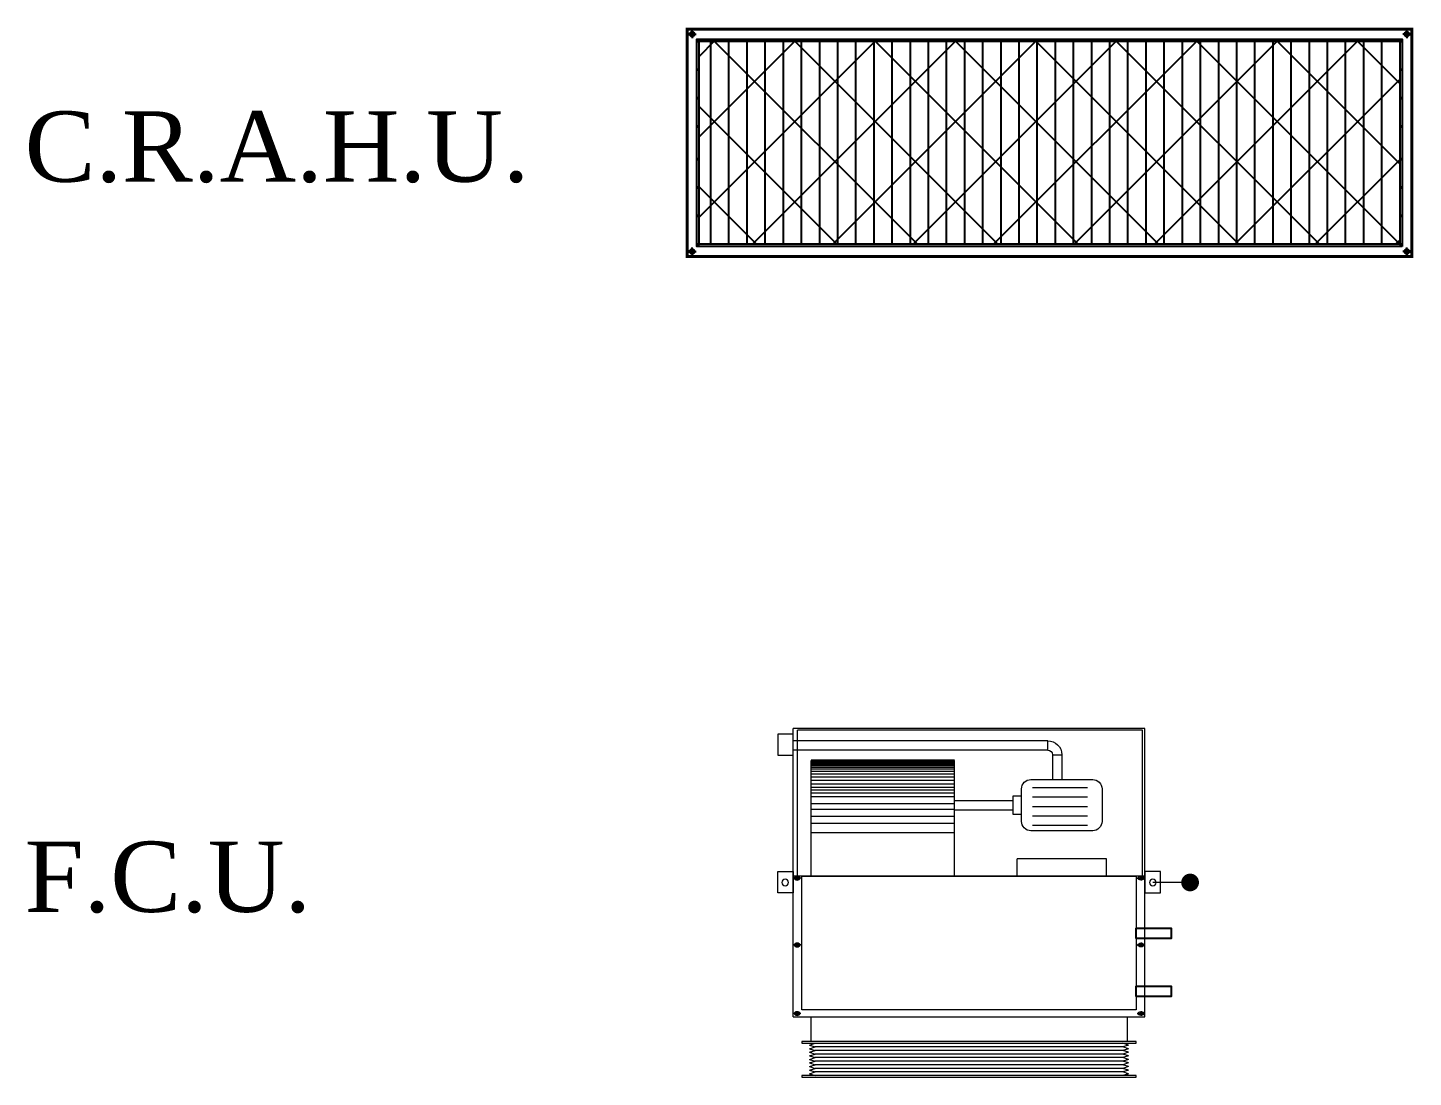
# Model space of a CAD drawing. Extents: x -706 to 2784, y 123 to 852.
# Drawn here: x -691.432 to -686.557, y 151.746 to 155.439 of the extents above; entities that cross this region are included whole.
import ezdxf

# ---------------------------------------------------------------- set-up
doc = ezdxf.new("R2010")
doc.units = 0
doc.header["$MEASUREMENT"] = 0
doc.linetypes.add('DASHDOT', pattern=[1, 0.5, -0.25, 0, -0.25])
doc.linetypes.add('HIDDEN-Z', pattern=[3, 2, -1])
for name, color, linetype in [('01_AC-EQUIP', 206, 'Continuous'), ('M-CH-WP-R', 40, 'HIDDEN-Z'), ('M-CH-WP-S', 142, 'Continuous'), ('M-EQBMNT', 21, 'Continuous'), ('pipe', 5, 'Continuous')]:
    doc.layers.add(name, color=color, linetype=linetype)
doc.layers.add('04-AC_F.A.DUCT', color=4, linetype='Continuous', lineweight=35)
doc.layers.add('AC-TEXT', color=15, linetype='Continuous', lineweight=30)
doc.styles.add('AC', font='romans.shx', dxfattribs={"height": 0.2})

# ---------------------------------------------------------------- blocks, each defined once
blk = doc.blocks.new('A$C224F6469')
at = {"layer": '01_AC-EQUIP', "color": 1, "lineweight": 20}
for p, q in [((0, 0), (1, 0)), ((0, -0.82), (0, 0)), ((1, -0.82), (1, 0)), ((0.0065, -0.0042), (0.9879, -0.0042)), ((0.0065, -0.42), (0.0065, -0.0042)), ((0.2763, -0.0346), (1, -0.0345)), ((0.2763, -0.0612), (0.2763, -0.0346)), ((0.9879, -0.42), (0.9879, -0.0042)), ((0.2364, -0.0745), (0.2364, -0.1449)), ((0.263, -0.0745), (0.2364, -0.0745)), ((0.263, -0.0745), (0.263, -0.1449)), ((0.2763, -0.0612), (1, -0.0612)), ((0.5412, -0.42), (0.5412, -0.0905)), ((0.5412, -0.0905), (0.9487, -0.0905)), ((0.5412, -0.092), (0.9487, -0.092)), ((0.5412, -0.0939), (0.9487, -0.0939)), ((0.5412, -0.0963), (0.9487, -0.0963)), ((0.5412, -0.0994), (0.9487, -0.0994)), ((0.5412, -0.1027), (0.9487, -0.1027)), ((0.5412, -0.1062), (0.9487, -0.1062)), ((0.5412, -0.1103), (0.9487, -0.1103)), ((0.5412, -0.1153), (0.9487, -0.1153)), ((0.9487, -0.42), (0.9487, -0.0905)), ((0.5412, -0.1221), (0.9487, -0.1221)), ((0.5412, -0.1293), (0.9487, -0.1293)), ((0.5412, -0.138), (0.9487, -0.138)), ((0.5412, -0.1478), (0.9487, -0.1478)), ((0.3198, -0.1679), (0.1633, -0.1679)), ((0.3198, -0.1945), (0.1633, -0.1945)), ((0.5412, -0.1579), (0.9487, -0.1579)), ((0.5412, -0.168), (0.9487, -0.168)), ((0.5412, -0.1752), (0.9487, -0.1752)), ((0.5412, -0.184), (0.9487, -0.184)), ((0.5412, -0.1938), (0.9487, -0.1938)), ((0.3198, -0.2211), (0.1633, -0.2211)), ((0.5412, -0.2044), (0.376, -0.2044)), ((0.5412, -0.231), (0.376, -0.231)), ((0.5412, -0.214), (0.9487, -0.214)), ((0.5412, -0.23), (0.9487, -0.23)), ((0.3198, -0.2477), (0.1633, -0.2477)), ((0.3198, -0.2743), (0.1633, -0.2743)), ((0.5412, -0.25), (0.9487, -0.25)), ((0.5412, -0.27), (0.9487, -0.27)), ((0.9487, -0.2953), (0.5412, -0.2953)), ((0.1093, -0.3703), (0.3634, -0.3703)), ((0.1093, -0.42), (0.1093, -0.3703)), ((0.3634, -0.42), (0.3634, -0.3703)), ((0, -0.42), (1, -0.42)), ((0.0219, -0.4254), (0.0012, -0.4254)), ((0.0111, -0.4184), (0.0111, -0.4317)), ((0.9781, -0.4254), (0.9988, -0.4254)), ((0.9889, -0.4184), (0.9889, -0.4317)), ((0.0219, -0.6154), (0.0012, -0.6154)), ((0.0111, -0.6084), (0.0111, -0.6217)), ((0.9781, -0.6154), (0.9988, -0.6154)), ((0.9889, -0.6084), (0.9889, -0.6217)), ((1, -0.82), (0, -0.82)), ((0.0219, -0.8104), (0.0012, -0.8104)), ((0.0111, -0.8034), (0.0111, -0.8167)), ((0.05, -0.82), (0.05, -0.8899)), ((0.95, -0.82), (0.95, -0.8899)), ((0.9781, -0.8104), (0.9988, -0.8104)), ((0.9889, -0.8034), (0.9889, -0.8167))]:
    blk.add_line(p, q, dxfattribs=at)
at = {"layer": '01_AC-EQUIP', "color": 1, "linetype": 'DASHDOT', "lineweight": 20}
blk.add_line((0.5412, -0.168), (0.9487, -0.168), dxfattribs=at)
at = {"layer": '01_AC-EQUIP', "color": 4, "lineweight": 20}
blk.add_line((-0.1285, -0.4376), (-0.0226, -0.4376), dxfattribs=at)
at = {"layer": '01_AC-EQUIP', "color": 2, "lineweight": 20}
for p, q in [((0.0468, -0.9), (0.0629, -0.8949)), ((0.0468, -0.9), (0.0629, -0.9051)), ((0.0468, -0.9102), (0.0629, -0.9051)), ((0.0629, -0.9051), (0.9371, -0.9051)), ((0.9532, -0.9), (0.9371, -0.8949)), ((0.9532, -0.9), (0.9371, -0.9051)), ((0.9532, -0.9102), (0.9371, -0.9051)), ((0.0468, -0.9102), (0.0629, -0.9153)), ((0.0468, -0.9204), (0.0629, -0.9153)), ((0.0468, -0.9204), (0.0629, -0.9255)), ((0.0468, -0.9306), (0.0629, -0.9255)), ((0.0468, -0.9306), (0.0629, -0.9356)), ((0.0468, -0.9407), (0.0629, -0.9356)), ((0.0468, -0.9407), (0.0629, -0.9458)), ((0.0629, -0.9153), (0.9371, -0.9153)), ((0.0629, -0.9255), (0.9371, -0.9255)), ((0.0629, -0.9356), (0.9371, -0.9356)), ((0.9532, -0.9102), (0.9371, -0.9153)), ((0.9532, -0.9204), (0.9371, -0.9153)), ((0.9532, -0.9204), (0.9371, -0.9255)), ((0.9532, -0.9306), (0.9371, -0.9255)), ((0.9532, -0.9306), (0.9371, -0.9356)), ((0.9532, -0.9407), (0.9371, -0.9356)), ((0.9532, -0.9407), (0.9371, -0.9458)), ((0.0468, -0.9509), (0.0629, -0.9458)), ((0.0468, -0.9509), (0.0629, -0.956)), ((0.0468, -0.9611), (0.0629, -0.956)), ((0.0468, -0.9611), (0.0629, -0.9662)), ((0.0468, -0.9713), (0.0629, -0.9662)), ((0.0468, -0.9713), (0.0629, -0.9764)), ((0.0468, -0.9815), (0.0629, -0.9764)), ((0.0468, -0.9815), (0.0629, -0.9866)), ((0.0629, -0.9458), (0.9371, -0.9458)), ((0.0629, -0.956), (0.9371, -0.956)), ((0.0629, -0.9662), (0.9371, -0.9662)), ((0.0629, -0.9764), (0.9371, -0.9764)), ((0.9532, -0.9509), (0.9371, -0.9458)), ((0.9532, -0.9509), (0.9371, -0.956)), ((0.9532, -0.9611), (0.9371, -0.956)), ((0.9532, -0.9611), (0.9371, -0.9662)), ((0.9532, -0.9713), (0.9371, -0.9662)), ((0.9532, -0.9713), (0.9371, -0.9764)), ((0.9532, -0.9815), (0.9371, -0.9764)), ((0.9532, -0.9815), (0.9371, -0.9866))]:
    blk.add_line(p, q, dxfattribs=at)
at = {"layer": '01_AC-EQUIP', "color": 1, "lineweight": 20}
for points in [[(1.044, -0.0757), (1, -0.0757), (1, -0.0158), (1.044, -0.0158)], [(0.3508, -0.1925), (0.376, -0.1925), (0.376, -0.2429), (0.3508, -0.2429)], [(-0.044, -0.4068), (0, -0.4068), (0, -0.4667), (-0.044, -0.4667)], [(0.025, -0.8), (0.975, -0.8), (0.975, -0.42), (0.025, -0.42)], [(1.044, -0.4068), (1, -0.4068), (1, -0.4667), (1.044, -0.4667)]]:
    blk.add_lwpolyline(points, close=True, dxfattribs=at)
blk.add_lwpolyline([(0.3242, -0.1449), (0.1485, -0.1449, 0.414214), (0.1219, -0.1715), (0.1219, -0.2639, 0.414214), (0.1485, -0.2905), (0.3242, -0.2905, 0.414214), (0.3508, -0.2639), (0.3508, -0.1715, 0.414214)], format="xyb", close=True, dxfattribs=at)
at = {"layer": '01_AC-EQUIP', "color": 4, "lineweight": 20, "const_width": 0.0252}
blk.add_lwpolyline([(-0.1258, -0.4499, 1), (-0.1312, -0.4253, 1)], format="xyb", close=True, dxfattribs=at)
at = {"layer": '01_AC-EQUIP', "color": 2, "lineweight": 20}
for points in [[(0.975, -0.8899), (0.975, -0.8949), (0.025, -0.8949), (0.025, -0.8899)], [(0.975, -0.9866), (0.975, -0.9916), (0.025, -0.9916), (0.025, -0.9866)]]:
    blk.add_lwpolyline(points, close=True, dxfattribs=at)
at = {"layer": '01_AC-EQUIP', "color": 1, "lineweight": 20}
for centre in [(-0.0226, -0.4376), (1.0226, -0.4376)]:
    blk.add_circle(centre, 0.00932, dxfattribs=at)
for radius in [0.0399, 0.0133]:
    blk.add_arc((0.2763, -0.0745), radius, 90.0006, 180.0006, dxfattribs=at)
at = {"layer": '01_AC-EQUIP', "color": 1, "lineweight": 20, "extrusion": (0, 0, -1)}
for centre, major_axis, start_param, end_param in [((0.0111, -0.4254), (-0.00827, 0), -1.570796, 4.712389), ((0.0111, -0.4254), (-0.0047, 0), 3.141593, 9.424778), ((0.0111, -0.6154), (-0.00827, 0), -1.570796, 4.712389), ((0.0111, -0.6154), (-0.0047, 0), 3.141593, 9.424778), ((0.0111, -0.8104), (-0.00827, 0), -1.570796, 4.712389), ((0.0111, -0.8104), (-0.0047, 0), 3.141593, 9.424778)]:
    blk.add_ellipse(centre, major_axis=major_axis, ratio=0.646018, start_param=start_param, end_param=end_param, dxfattribs=at)
at = {"layer": '01_AC-EQUIP', "color": 1, "lineweight": 20}
for centre, major_axis, start_param, end_param in [((0.9889, -0.4254), (0.00827, 0), -1.570796, 4.712389), ((0.9889, -0.4254), (0.0047, 0), 3.141593, 9.424778), ((0.9889, -0.6154), (0.00827, 0), -1.570796, 4.712389), ((0.9889, -0.6154), (0.0047, 0), 3.141593, 9.424778), ((0.9889, -0.8104), (0.00827, 0), -1.570796, 4.712389), ((0.9889, -0.8104), (0.0047, 0), 3.141593, 9.424778)]:
    blk.add_ellipse(centre, major_axis=major_axis, ratio=0.646018, start_param=start_param, end_param=end_param, dxfattribs=at)
at = {"layer": 'M-CH-WP-R', "color": 6, "linetype": 'ByBlock', "ltscale": 1.5}
blk.add_lwpolyline([(0.025, -0.7623), (0.025, -0.7323), (-0.075, -0.7323), (-0.075, -0.7623)], close=True, dxfattribs=at)
at = {"layer": 'M-CH-WP-S', "color": 5, "linetype": 'ByBlock', "ltscale": 1.5}
blk.add_lwpolyline([(0.025, -0.5973), (0.025, -0.5673), (-0.075, -0.5673), (-0.075, -0.5973)], close=True, dxfattribs=at)
at = {"layer": 'M-EQBMNT', "color": 21, "linetype": 'ByBlock', "ltscale": 1.5}
blk.add_line((0.5412, -0.0905), (0.9487, -0.0905), dxfattribs=at)
blk = doc.blocks.new('A$C20CF6213')
at = {"layer": '01_AC-EQUIP', "color": 7}
for p, q in [((-1.8886, -0.0428), (-2.5072, -0.6614)), ((-2.1714, -0.0428), (-2.5072, -0.3786)), ((-2.4543, -0.0428), (-2.5072, -0.0957)), ((-2.4677, -0.0428), (-2.4677, -0.7572)), ((-2.4543, -0.0428), (-1.7399, -0.7572)), ((-2.4039, -0.0428), (-2.4039, -0.7572)), ((-2.3401, -0.0428), (-2.3401, -0.7572)), ((-1.6057, -0.0428), (-2.3201, -0.7572)), ((-2.2763, -0.0428), (-2.2763, -0.7572)), ((-2.2125, -0.0428), (-2.2125, -0.7572)), ((-2.1714, -0.0428), (-1.457, -0.7572)), ((-2.1486, -0.0428), (-2.1486, -0.7572)), ((-2.0848, -0.0428), (-2.0848, -0.7572)), ((-1.3229, -0.0428), (-2.0373, -0.7572)), ((-2.021, -0.0428), (-2.021, -0.7572)), ((-1.9572, -0.0428), (-1.9572, -0.7572)), ((-1.8934, -0.0428), (-1.8934, -0.7572)), ((-1.8886, -0.0428), (-1.1742, -0.7572)), ((-1.8296, -0.0428), (-1.8296, -0.7572)), ((-1.7658, -0.0428), (-1.7658, -0.7572)), ((-1.04, -0.0428), (-1.7545, -0.7572)), ((-1.7019, -0.0428), (-1.7019, -0.7572)), ((-1.6381, -0.0428), (-1.6381, -0.7572)), ((-1.6057, -0.0428), (-0.8913, -0.7572)), ((-1.5743, -0.0428), (-1.5743, -0.7572)), ((-1.5105, -0.0428), (-1.5105, -0.7572)), ((-0.7572, -0.0428), (-1.4716, -0.7572)), ((-1.4467, -0.0428), (-1.4467, -0.7572)), ((-1.3829, -0.0428), (-1.3829, -0.7572)), ((-1.3229, -0.0428), (-0.6085, -0.7572)), ((-1.3191, -0.0428), (-1.3191, -0.7572)), ((-1.2553, -0.0428), (-1.2553, -0.7572)), ((-1.1914, -0.0428), (-1.1914, -0.7572)), ((-0.4744, -0.0428), (-1.1888, -0.7572)), ((-1.1276, -0.0428), (-1.1276, -0.7572)), ((-1.0638, -0.0428), (-1.0638, -0.7572)), ((-1.04, -0.0428), (-0.3256, -0.7572)), ((-1, -0.0428), (-1, -0.7572)), ((-0.9362, -0.0428), (-0.9362, -0.7572)), ((-0.1915, -0.0428), (-0.9059, -0.7572)), ((-0.8724, -0.0428), (-0.8724, -0.7572)), ((-0.8086, -0.0428), (-0.8086, -0.7572)), ((-0.7572, -0.0428), (-0.0428, -0.7572)), ((-0.7447, -0.0428), (-0.7447, -0.7572)), ((-0.6809, -0.0428), (-0.6809, -0.7572)), ((-0.6171, -0.0428), (-0.6171, -0.7572)), ((-0.5533, -0.0428), (-0.5533, -0.7572)), ((-0.4895, -0.0428), (-0.4895, -0.7572)), ((-0.4744, -0.0428), (-0.0428, -0.4744)), ((-0.4257, -0.0428), (-0.4257, -0.7572)), ((-0.3619, -0.0428), (-0.3619, -0.7572)), ((-0.2981, -0.0428), (-0.2981, -0.7572)), ((-0.2342, -0.0428), (-0.2342, -0.7572)), ((-0.1915, -0.0428), (-0.0428, -0.1915)), ((-0.1704, -0.0428), (-0.1704, -0.7572)), ((-0.1066, -0.0428), (-0.1066, -0.7572)), ((-0.0428, -0.1769), (-0.6231, -0.7572)), ((-2.5072, -0.2727), (-2.0227, -0.7572)), ((-0.0428, -0.4598), (-0.3402, -0.7572)), ((-2.5072, -0.5555), (-2.3055, -0.7572)), ((-0.0428, -0.7426), (-0.0574, -0.7572))]:
    blk.add_line(p, q, dxfattribs=at)
at = {"layer": '01_AC-EQUIP', "const_width": 0.01}
blk.add_lwpolyline([(0, -0.8), (-2.55, -0.8), (-2.55, 0), (0, 0)], close=True, dxfattribs=at)
at = {"layer": '01_AC-EQUIP'}
blk.add_lwpolyline([(-0.0347, -0.7653), (-2.5153, -0.7653), (-2.5153, -0.0347), (-0.0347, -0.0347)], close=True, dxfattribs=at)
at = {"layer": '01_AC-EQUIP', "color": 7}
blk.add_lwpolyline([(-0.0428, -0.7572), (-2.5072, -0.7572), (-2.5072, -0.0428), (-0.0428, -0.0428)], close=True, dxfattribs=at)
at = {"layer": 'pipe', "color": 2, "linetype": 'Continuous'}
for p, q in [((-2.5326, -0.0174), (-2.5465, -0.0174)), ((-2.5326, -0.0174), (-2.5326, -0.0035)), ((-2.5326, -0.0174), (-2.5187, -0.0174)), ((-2.5326, -0.0174), (-2.5326, -0.0313)), ((-2.5112, -0.0428), (-2.5147, -0.0428)), ((-2.5112, -0.0428), (-2.5112, -0.0393)), ((-2.5112, -0.0428), (-2.5078, -0.0428)), ((-2.5112, -0.0428), (-2.5112, -0.0463)), ((-0.0388, -0.0428), (-0.0422, -0.0428)), ((-0.0388, -0.0428), (-0.0388, -0.0393)), ((-0.0388, -0.0428), (-0.0353, -0.0428)), ((-0.0388, -0.0428), (-0.0388, -0.0463)), ((-0.0174, -0.0174), (-0.0313, -0.0174)), ((-0.0174, -0.0174), (-0.0174, -0.0035)), ((-0.0174, -0.0174), (-0.0035, -0.0174)), ((-0.0174, -0.0174), (-0.0174, -0.0313)), ((-2.5112, -0.1428), (-2.5147, -0.1428)), ((-2.5112, -0.1428), (-2.5147, -0.1428)), ((-2.5112, -0.1428), (-2.5112, -0.1393)), ((-2.5112, -0.1428), (-2.5112, -0.1393)), ((-2.5112, -0.1428), (-2.5078, -0.1428)), ((-2.5112, -0.1428), (-2.5112, -0.1463)), ((-2.5112, -0.1428), (-2.5078, -0.1428)), ((-2.5112, -0.1428), (-2.5112, -0.1463)), ((-0.0388, -0.1428), (-0.0422, -0.1428)), ((-0.0388, -0.1428), (-0.0422, -0.1428)), ((-0.0388, -0.1428), (-0.0388, -0.1393)), ((-0.0388, -0.1428), (-0.0388, -0.1393)), ((-0.0388, -0.1428), (-0.0353, -0.1428)), ((-0.0388, -0.1428), (-0.0388, -0.1463)), ((-0.0388, -0.1428), (-0.0353, -0.1428)), ((-0.0388, -0.1428), (-0.0388, -0.1463)), ((-2.5112, -0.2428), (-2.5147, -0.2428)), ((-2.5112, -0.2428), (-2.5112, -0.2393)), ((-2.5112, -0.2428), (-2.5078, -0.2428)), ((-2.5112, -0.2428), (-2.5112, -0.2463)), ((-0.0388, -0.2428), (-0.0422, -0.2428)), ((-0.0388, -0.2428), (-0.0388, -0.2393)), ((-0.0388, -0.2428), (-0.0353, -0.2428)), ((-0.0388, -0.2428), (-0.0388, -0.2463)), ((-2.5112, -0.3428), (-2.5112, -0.3393)), ((-0.0388, -0.3428), (-0.0388, -0.3393)), ((-2.5112, -0.3428), (-2.5147, -0.3428)), ((-2.5112, -0.3428), (-2.5078, -0.3428)), ((-2.5112, -0.3428), (-2.5112, -0.3463)), ((-0.0388, -0.3428), (-0.0422, -0.3428)), ((-0.0388, -0.3428), (-0.0353, -0.3428)), ((-0.0388, -0.3428), (-0.0388, -0.3463)), ((-2.5112, -0.4572), (-2.5147, -0.4572)), ((-2.5112, -0.4572), (-2.5112, -0.4537)), ((-2.5112, -0.4572), (-2.5078, -0.4572)), ((-2.5112, -0.4572), (-2.5112, -0.4607)), ((-0.0388, -0.4572), (-0.0422, -0.4572)), ((-0.0388, -0.4572), (-0.0388, -0.4537)), ((-0.0388, -0.4572), (-0.0353, -0.4572)), ((-0.0388, -0.4572), (-0.0388, -0.4607)), ((-2.5112, -0.5572), (-2.5147, -0.5572)), ((-2.5112, -0.5572), (-2.5112, -0.5537)), ((-2.5112, -0.5572), (-2.5078, -0.5572)), ((-2.5112, -0.5572), (-2.5112, -0.5607)), ((-0.0388, -0.5572), (-0.0422, -0.5572)), ((-0.0388, -0.5572), (-0.0388, -0.5537)), ((-0.0388, -0.5572), (-0.0353, -0.5572)), ((-0.0388, -0.5572), (-0.0388, -0.5607)), ((-2.5112, -0.6572), (-2.5147, -0.6572)), ((-2.5112, -0.6572), (-2.5147, -0.6572)), ((-2.5112, -0.6572), (-2.5112, -0.6537)), ((-2.5112, -0.6572), (-2.5112, -0.6537)), ((-2.5112, -0.6572), (-2.5078, -0.6572)), ((-2.5112, -0.6572), (-2.5112, -0.6607)), ((-2.5112, -0.6572), (-2.5078, -0.6572)), ((-2.5112, -0.6572), (-2.5112, -0.6607)), ((-0.0388, -0.6572), (-0.0422, -0.6572)), ((-0.0388, -0.6572), (-0.0422, -0.6572)), ((-0.0388, -0.6572), (-0.0388, -0.6537)), ((-0.0388, -0.6572), (-0.0388, -0.6537)), ((-0.0388, -0.6572), (-0.0353, -0.6572)), ((-0.0388, -0.6572), (-0.0388, -0.6607)), ((-0.0388, -0.6572), (-0.0353, -0.6572)), ((-0.0388, -0.6572), (-0.0388, -0.6607)), ((-2.5326, -0.7826), (-2.5326, -0.7687)), ((-2.5112, -0.7572), (-2.5147, -0.7572)), ((-2.5112, -0.7572), (-2.5112, -0.7537)), ((-2.5112, -0.7572), (-2.5078, -0.7572)), ((-2.5112, -0.7572), (-2.5112, -0.7607)), ((-0.0388, -0.7572), (-0.0422, -0.7572)), ((-0.0388, -0.7572), (-0.0388, -0.7537)), ((-0.0388, -0.7572), (-0.0353, -0.7572)), ((-0.0388, -0.7572), (-0.0388, -0.7607)), ((-0.0174, -0.7826), (-0.0174, -0.7687)), ((-2.5326, -0.7826), (-2.5465, -0.7826)), ((-2.5326, -0.7826), (-2.5187, -0.7826)), ((-2.5326, -0.7826), (-2.5326, -0.7965)), ((-0.0174, -0.7826), (-0.0313, -0.7826)), ((-0.0174, -0.7826), (-0.0035, -0.7826)), ((-0.0174, -0.7826), (-0.0174, -0.7965))]:
    blk.add_line(p, q, dxfattribs=at)
at = {"layer": 'pipe', "linetype": 'Continuous'}
for p, q in [((-2.5102, -0.0428), (-2.5123, -0.0428)), ((-0.0398, -0.0428), (-0.0377, -0.0428)), ((-2.5102, -0.1428), (-2.5123, -0.1428)), ((-2.5102, -0.1428), (-2.5123, -0.1428)), ((-0.0398, -0.1428), (-0.0377, -0.1428)), ((-0.0398, -0.1428), (-0.0377, -0.1428)), ((-2.5102, -0.2428), (-2.5123, -0.2428)), ((-0.0398, -0.2428), (-0.0377, -0.2428)), ((-2.5102, -0.3428), (-2.5123, -0.3428)), ((-0.0398, -0.3428), (-0.0377, -0.3428)), ((-2.5102, -0.4572), (-2.5123, -0.4572)), ((-0.0398, -0.4572), (-0.0377, -0.4572)), ((-2.5102, -0.5572), (-2.5123, -0.5572)), ((-0.0398, -0.5572), (-0.0377, -0.5572)), ((-2.5102, -0.6572), (-2.5123, -0.6572)), ((-2.5102, -0.6572), (-2.5123, -0.6572)), ((-0.0398, -0.6572), (-0.0377, -0.6572)), ((-0.0398, -0.6572), (-0.0377, -0.6572)), ((-2.5102, -0.7572), (-2.5123, -0.7572)), ((-0.0398, -0.7572), (-0.0377, -0.7572))]:
    blk.add_line(p, q, dxfattribs=at)
at = {"layer": 'pipe', "color": 1, "linetype": 'Continuous'}
for points, const_width in [([(-2.524, -0.0209), (-2.5291, -0.026), (-2.5362, -0.026), (-2.5412, -0.0209), (-2.5412, -0.0138), (-2.5362, -0.0088), (-2.5291, -0.0088), (-2.524, -0.0138)], 0.0001), ([(-2.5091, -0.0437), (-2.5104, -0.0449), (-2.5121, -0.0449), (-2.5134, -0.0437), (-2.5134, -0.0419), (-2.5121, -0.0406), (-2.5104, -0.0406), (-2.5091, -0.0419)], 0.000025), ([(-0.0409, -0.0437), (-0.0396, -0.0449), (-0.0379, -0.0449), (-0.0366, -0.0437), (-0.0366, -0.0419), (-0.0379, -0.0406), (-0.0396, -0.0406), (-0.0409, -0.0419)], 0.000025), ([(-0.026, -0.0209), (-0.0209, -0.026), (-0.0138, -0.026), (-0.0088, -0.0209), (-0.0088, -0.0138), (-0.0138, -0.0088), (-0.0209, -0.0088), (-0.026, -0.0138)], 0.0001), ([(-2.5091, -0.1437), (-2.5104, -0.1449), (-2.5121, -0.1449), (-2.5134, -0.1437), (-2.5134, -0.1419), (-2.5121, -0.1406), (-2.5104, -0.1406), (-2.5091, -0.1419)], 0.000025), ([(-2.5091, -0.1437), (-2.5104, -0.1449), (-2.5121, -0.1449), (-2.5134, -0.1437), (-2.5134, -0.1419), (-2.5121, -0.1406), (-2.5104, -0.1406), (-2.5091, -0.1419)], 0.000025), ([(-0.0409, -0.1437), (-0.0396, -0.1449), (-0.0379, -0.1449), (-0.0366, -0.1437), (-0.0366, -0.1419), (-0.0379, -0.1406), (-0.0396, -0.1406), (-0.0409, -0.1419)], 0.000025), ([(-0.0409, -0.1437), (-0.0396, -0.1449), (-0.0379, -0.1449), (-0.0366, -0.1437), (-0.0366, -0.1419), (-0.0379, -0.1406), (-0.0396, -0.1406), (-0.0409, -0.1419)], 0.000025), ([(-2.5091, -0.2437), (-2.5104, -0.2449), (-2.5121, -0.2449), (-2.5134, -0.2437), (-2.5134, -0.2419), (-2.5121, -0.2406), (-2.5104, -0.2406), (-2.5091, -0.2419)], 0.000025), ([(-0.0409, -0.2437), (-0.0396, -0.2449), (-0.0379, -0.2449), (-0.0366, -0.2437), (-0.0366, -0.2419), (-0.0379, -0.2406), (-0.0396, -0.2406), (-0.0409, -0.2419)], 0.000025), ([(-2.5091, -0.3437), (-2.5104, -0.3449), (-2.5121, -0.3449), (-2.5134, -0.3437), (-2.5134, -0.3419), (-2.5121, -0.3406), (-2.5104, -0.3406), (-2.5091, -0.3419)], 0.000025), ([(-0.0409, -0.3437), (-0.0396, -0.3449), (-0.0379, -0.3449), (-0.0366, -0.3437), (-0.0366, -0.3419), (-0.0379, -0.3406), (-0.0396, -0.3406), (-0.0409, -0.3419)], 0.000025), ([(-2.5091, -0.4563), (-2.5104, -0.4551), (-2.5121, -0.4551), (-2.5134, -0.4563), (-2.5134, -0.4581), (-2.5121, -0.4594), (-2.5104, -0.4594), (-2.5091, -0.4581)], 0.000025), ([(-0.0409, -0.4563), (-0.0396, -0.4551), (-0.0379, -0.4551), (-0.0366, -0.4563), (-0.0366, -0.4581), (-0.0379, -0.4594), (-0.0396, -0.4594), (-0.0409, -0.4581)], 0.000025), ([(-2.5091, -0.5563), (-2.5104, -0.5551), (-2.5121, -0.5551), (-2.5134, -0.5563), (-2.5134, -0.5581), (-2.5121, -0.5594), (-2.5104, -0.5594), (-2.5091, -0.5581)], 0.000025), ([(-0.0409, -0.5563), (-0.0396, -0.5551), (-0.0379, -0.5551), (-0.0366, -0.5563), (-0.0366, -0.5581), (-0.0379, -0.5594), (-0.0396, -0.5594), (-0.0409, -0.5581)], 0.000025), ([(-2.5091, -0.6563), (-2.5104, -0.6551), (-2.5121, -0.6551), (-2.5134, -0.6563), (-2.5134, -0.6581), (-2.5121, -0.6594), (-2.5104, -0.6594), (-2.5091, -0.6581)], 0.000025), ([(-2.5091, -0.6563), (-2.5104, -0.6551), (-2.5121, -0.6551), (-2.5134, -0.6563), (-2.5134, -0.6581), (-2.5121, -0.6594), (-2.5104, -0.6594), (-2.5091, -0.6581)], 0.000025), ([(-0.0409, -0.6563), (-0.0396, -0.6551), (-0.0379, -0.6551), (-0.0366, -0.6563), (-0.0366, -0.6581), (-0.0379, -0.6594), (-0.0396, -0.6594), (-0.0409, -0.6581)], 0.000025), ([(-0.0409, -0.6563), (-0.0396, -0.6551), (-0.0379, -0.6551), (-0.0366, -0.6563), (-0.0366, -0.6581), (-0.0379, -0.6594), (-0.0396, -0.6594), (-0.0409, -0.6581)], 0.000025), ([(-2.524, -0.7791), (-2.5291, -0.774), (-2.5362, -0.774), (-2.5412, -0.7791), (-2.5412, -0.7862), (-2.5362, -0.7912), (-2.5291, -0.7912), (-2.524, -0.7862)], 0.0001), ([(-2.5091, -0.7563), (-2.5104, -0.7551), (-2.5121, -0.7551), (-2.5134, -0.7563), (-2.5134, -0.7581), (-2.5121, -0.7594), (-2.5104, -0.7594), (-2.5091, -0.7581)], 0.000025), ([(-0.0409, -0.7563), (-0.0396, -0.7551), (-0.0379, -0.7551), (-0.0366, -0.7563), (-0.0366, -0.7581), (-0.0379, -0.7594), (-0.0396, -0.7594), (-0.0409, -0.7581)], 0.000025), ([(-0.026, -0.7791), (-0.0209, -0.774), (-0.0138, -0.774), (-0.0088, -0.7791), (-0.0088, -0.7862), (-0.0138, -0.7912), (-0.0209, -0.7912), (-0.026, -0.7862)], 0.0001)]:
    blk.add_lwpolyline(points, close=True, dxfattribs=dict(at, const_width=const_width))
at = {"layer": 'pipe', "color": 47, "linetype": 'Continuous'}
for centre, radius in [((-2.5326, -0.0174), 0.0086), ((-2.5112, -0.0428), 0.00215), ((-0.0388, -0.0428), 0.00215), ((-0.0174, -0.0174), 0.0086), ((-2.5112, -0.1428), 0.00215), ((-2.5112, -0.1428), 0.00215), ((-0.0388, -0.1428), 0.00215), ((-0.0388, -0.1428), 0.00215), ((-2.5112, -0.2428), 0.00215), ((-0.0388, -0.2428), 0.00215), ((-2.5112, -0.3428), 0.00215), ((-0.0388, -0.3428), 0.00215), ((-2.5112, -0.4572), 0.00215), ((-0.0388, -0.4572), 0.00215), ((-2.5112, -0.5572), 0.00215), ((-0.0388, -0.5572), 0.00215), ((-2.5112, -0.6572), 0.00215), ((-2.5112, -0.6572), 0.00215), ((-0.0388, -0.6572), 0.00215), ((-0.0388, -0.6572), 0.00215), ((-2.5326, -0.7826), 0.0086), ((-2.5112, -0.7572), 0.00215), ((-0.0388, -0.7572), 0.00215), ((-0.0174, -0.7826), 0.0086)]:
    blk.add_circle(centre, radius, dxfattribs=at)
at = {"layer": 'pipe', "color": 1, "linetype": 'Continuous'}
for centre, radius in [((-2.5326, -0.0174), 0.00524), ((-2.5112, -0.0428), 0.00131), ((-0.0388, -0.0428), 0.00131), ((-0.0174, -0.0174), 0.00524), ((-2.5112, -0.1428), 0.00131), ((-2.5112, -0.1428), 0.00131), ((-0.0388, -0.1428), 0.00131), ((-0.0388, -0.1428), 0.00131), ((-2.5112, -0.2428), 0.00131), ((-0.0388, -0.2428), 0.00131), ((-2.5112, -0.3428), 0.00131), ((-0.0388, -0.3428), 0.00131), ((-2.5112, -0.4572), 0.00131), ((-0.0388, -0.4572), 0.00131), ((-2.5112, -0.5572), 0.00131), ((-0.0388, -0.5572), 0.00131), ((-2.5112, -0.6572), 0.00131), ((-2.5112, -0.6572), 0.00131), ((-0.0388, -0.6572), 0.00131), ((-0.0388, -0.6572), 0.00131), ((-2.5326, -0.7826), 0.00524), ((-2.5112, -0.7572), 0.00131), ((-0.0388, -0.7572), 0.00131), ((-0.0174, -0.7826), 0.00524)]:
    blk.add_circle(centre, radius, dxfattribs=at)

msp = doc.modelspace()

# ---------------------------------------------------------------- block references
at = {"layer": '01_AC-EQUIP', "linetype": 'Continuous'}
msp.add_blockref('A$C20CF6213', (-686.5622, 155.434), dxfattribs=at)
at = {"layer": '04-AC_F.A.DUCT', "xscale": -1.237500000000068, "yscale": 1.237500000000011, "zscale": 1.2375}
msp.add_blockref('A$C224F6469', (-687.5015, 152.9727), dxfattribs=at)

# ---------------------------------------------------------------- texts
at = {"layer": 'AC-TEXT', "color": 7, "linetype": 'Continuous', "char_height": 0.149008, "width": 3.239282, "attachment_point": 7, "style": 'AC'}
for s, insert in [('{\\fTimes New Roman|b0|i0|c0|p18;\\H1.661x;C.R.A.H.U.\\A1;\\H0.602x; }', (-691.4431, 154.8919)), ('{\\fTimes New Roman|b0|i0|c0|p18;\\H1.661x;F.C.U.}', (-691.4431, 152.3224))]:
    msp.add_mtext(s, dxfattribs=dict(at, insert=insert))

doc.saveas('drawing.dxf')
